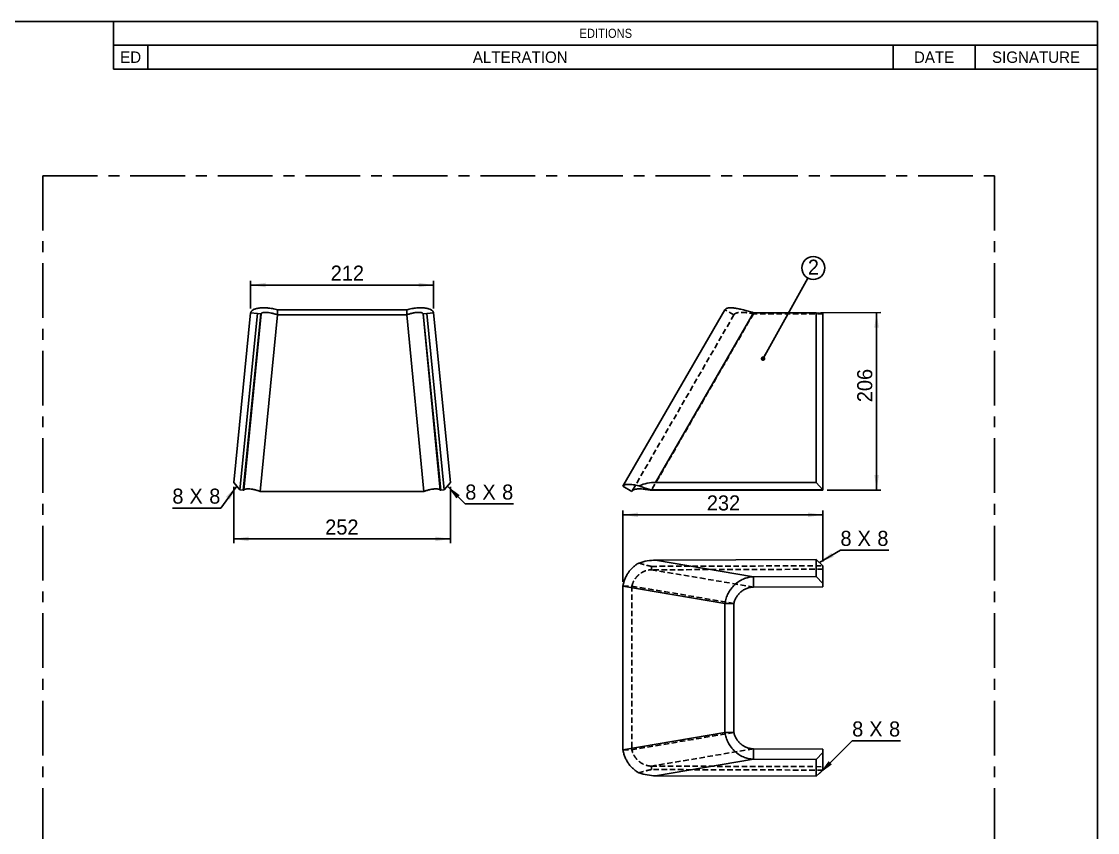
# Model space of a CAD drawing. Header units: millimetres. Extents: x 8 to 4195, y 25 to 2945.
# Drawn here: x 2931 to 4180, y 2003 to 2945 of the extents above; entities that cross this region are included whole.
import ezdxf

# ---------------------------------------------------------------- set-up
doc = ezdxf.new("R2010")
doc.units = ezdxf.units.MM
doc.header["$LTSCALE"] = 5
doc.header["$PDSIZE"] = -1
doc.linetypes.add('CENTERX2', pattern=[20.32, 12.7, -2.54, 2.54, -2.54])
doc.linetypes.add('HIDDEN', pattern=[1.905, 1.27, -0.635])
doc.layers.add('AM_0', color=7, linetype='Continuous', lineweight=25)
for name, color, linetype in [('AM_3', 6, 'HIDDEN'), ('AM_5', 3, 'Continuous'), ('AM_6', 2, 'Continuous'), ('AM_7', 4, 'CENTERX2')]:
    doc.layers.add(name, color=color, linetype=linetype)
doc.styles.add('SLDTEXTSTYLE0', font='ARIAL.TTF', dxfattribs={"width": 0.948})
doc.styles.add('SLDTEXTSTYLE5', font='GOTHIC.TTF', dxfattribs={"width": 0.913})
doc.styles.get("Standard").update_dxf_attribs({"font": 'ARIAL.TTF'})
doc.dimstyles.new('SLDDIMSTYLE3', dxfattribs={"dimtxt": 0.18, "dimasz": 5.384615, "dimexe": 0, "dimexo": 0.0625, "dimgap": 0, "dimtad": 0, "dimtih": 1, "dimtoh": 1, "dimdec": 0, "dimrnd": 1e-09, "dimzin": 0, "dimdsep": 46, "dimtxsty": 'STANDARD', "dimblk1": 'DOT', "dimblk2": 'DOT', "dimsah": 1, "dimcen": 0.09, "dimadec": 0, "dimazin": 0, "dimtfac": 5.384615, "dimtdec": 0, "dimtofl": 0, "dimtmove": 0, "dimatfit": 3, "dimldrblk": 'DOT', "dimfxl": 1, "dimfrac": 2, "dimtolj": 1, "dimtzin": 0, "dimarcsym": 0})
doc.dimstyles.new('SLDDIMSTYLE6', dxfattribs={"dimtxt": 17.5, "dimasz": 17.5, "dimexe": 0, "dimexo": 0.0625, "dimgap": 4.375, "dimtad": 1, "dimdec": 0, "dimrnd": 1e-09, "dimzin": 12, "dimdsep": 46, "dimtxsty": 'SLDTEXTSTYLE0', "dimsah": 1, "dimcen": 0.09, "dimadec": 0, "dimazin": 3, "dimtfac": 1, "dimtdec": 0, "dimtofl": 0, "dimtmove": 0, "dimatfit": 3, "dimfxl": 1, "dimfrac": 2, "dimtolj": 1, "dimtzin": 12, "dimarcsym": 0})

# ---------------------------------------------------------------- blocks, each defined once
blk = doc.blocks.new('SW_TABLEANNOTATION_0')
at = {"layer": 'AM_0', "color": 0}
for p, q in [((0, 0), (0, -27.3)), ((0, 0), (40, 0)), ((40, 0), (905, 0)), ((905, 0), (1000, 0)), ((1000, 0), (1142, 0)), ((1142, 0), (1142, -27.3)), ((0, -27.3), (0, -55.3)), ((0, -27.3), (40, -27.3)), ((40, -27.3), (40, -55.3)), ((40, -27.3), (905, -27.3)), ((905, -27.3), (905, -55.3)), ((905, -27.3), (1000, -27.3)), ((1000, -27.3), (1000, -55.3)), ((1000, -27.3), (1142, -27.3)), ((1142, -27.3), (1142, -55.3)), ((0, -55.3), (40, -55.3)), ((40, -55.3), (905, -55.3)), ((905, -55.3), (1000, -55.3)), ((1000, -55.3), (1142, -55.3))]:
    blk.add_line(p, q, dxfattribs=at)
at = {"layer": 'AM_0', "color": 0, "attachment_point": 1}
for s, insert, char_height, style in [('EDITIONS', (540.9, -8.4), 10.58, 'SLDTEXTSTYLE5'), ('ED', (7.8, -34.8), 13.23, 'SLDTEXTSTYLE0'), ('ALTERATION', (417.1, -34.8), 13.23, 'SLDTEXTSTYLE0'), ('DATE', (929, -34.8), 13.23, 'SLDTEXTSTYLE0'), ('SIGNATURE', (1019.6, -34.8), 13.23, 'SLDTEXTSTYLE0')]:
    blk.add_mtext(s, dxfattribs=dict(at, insert=insert, char_height=char_height, style=style))
blk = doc.blocks.new('_D_21')
at = {"layer": 'AM_5'}
for p, q in [((3858.4, 2606.8), (3928.6, 2606.9)), ((3923.7, 2400.7), (3923.6, 2606.9)), ((3866.4, 2400.7), (3928.7, 2400.7))]:
    blk.add_line(p, q, dxfattribs=at)
for points in [[(3923.6, 2606.9), (3920.9, 2589.4), (3926.3, 2589.4)], [(3923.7, 2400.7), (3926.3, 2418.2), (3921, 2418.2)]]:
    blk.add_solid(points, dxfattribs=at)
at = {"layer": 'AM_5', "insert": (3901.1, 2502.9), "char_height": 17.5, "attachment_point": 1, "rotation": 90.0186, "style": 'SLDTEXTSTYLE0'}
blk.add_mtext('206', dxfattribs=at)
blk = doc.blocks.new('SW_NOTE_0_11')
at = {"layer": 'AM_6', "color": 0}
blk.add_circle((6.5, 11.7), 13.3, dxfattribs=at)
at = {"layer": 'AM_6', "color": 0, "insert": (6.6, 21.3), "char_height": 17.5, "attachment_point": 2, "style": 'SLDTEXTSTYLE0'}
blk.add_mtext('2', dxfattribs=at)
blk = doc.blocks.new('_Dot')
at = {"color": 0, "linetype": 'ByBlock', "lineweight": -2}
blk.add_line((-0.5, 0), (-1, 0), dxfattribs=at)
at = {"color": 0, "linetype": 'ByBlock', "const_width": 0.5}
blk.add_lwpolyline([(-0.25, 0, 1), (0.25, 0, 1)], format="xyb", close=True, dxfattribs=at)
blk = doc.blocks.new('_D_22')
at = {"layer": 'AM_5'}
for p, q in [((3629.2, 2294.3), (3629.2, 2377.1)), ((3861.4, 2317.9), (3861.4, 2377.1)), ((3861.4, 2372.1), (3629.2, 2372.1))]:
    blk.add_line(p, q, dxfattribs=at)
for points in [[(3629.2, 2372.1), (3646.7, 2369.5), (3646.7, 2374.8)], [(3861.4, 2372.1), (3843.9, 2374.8), (3843.9, 2369.5)]]:
    blk.add_solid(points, dxfattribs=at)
at = {"layer": 'AM_5', "insert": (3726.6, 2394.7), "char_height": 17.5, "attachment_point": 1, "style": 'SLDTEXTSTYLE0'}
blk.add_mtext('232', dxfattribs=at)
blk = doc.blocks.new('SW_CHAMFER_DIMENSION_1')
at = {"layer": 'AM_5', "color": 0}
for p, q in [((-37.9, -37.9), (0, 0)), ((0, 0), (56.1, 0))]:
    blk.add_line(p, q, dxfattribs=at)
blk.add_solid([(-37.9, -37.9), (-23.6, -27.4), (-27.4, -23.6)], dxfattribs=at)
at = {"layer": 'AM_5', "color": 0, "char_height": 17.5, "attachment_point": 1, "style": 'SLDTEXTSTYLE0'}
for s, insert in [('8', (0, 22.6)), (' X ', (13.4, 22.6)), ('8', (42.8, 22.6))]:
    blk.add_mtext(s, dxfattribs=dict(at, insert=insert))
blk = doc.blocks.new('SW_CHAMFER_DIMENSION_2')
at = {"layer": 'AM_5', "color": 0}
for p, q in [((-24.3, -14), (0, 0)), ((0, 0), (56.1, 0))]:
    blk.add_line(p, q, dxfattribs=at)
blk.add_solid([(-24.3, -14), (-7.8, -7.6), (-10.5, -2.9)], dxfattribs=at)
at = {"layer": 'AM_5', "color": 0, "char_height": 17.5, "attachment_point": 1, "style": 'SLDTEXTSTYLE0'}
for s, insert in [('8', (0, 22.6)), (' X ', (13.4, 22.6)), ('8', (42.8, 22.6))]:
    blk.add_mtext(s, dxfattribs=dict(at, insert=insert))
blk = doc.blocks.new('_D_23')
at = {"layer": 'AM_5'}
for p, q in [((3177.5, 2404.8), (3177.5, 2339.1)), ((3429.1, 2404.8), (3429.1, 2339.1)), ((3177.5, 2344.1), (3429.1, 2344.1))]:
    blk.add_line(p, q, dxfattribs=at)
for points in [[(3177.5, 2344.1), (3195, 2341.5), (3195, 2346.8)], [(3429.1, 2344.1), (3411.6, 2346.8), (3411.6, 2341.5)]]:
    blk.add_solid(points, dxfattribs=at)
at = {"layer": 'AM_5', "insert": (3283.7, 2366.7), "char_height": 17.5, "attachment_point": 1, "rotation": 0, "style": 'SLDTEXTSTYLE0'}
blk.add_mtext('252', dxfattribs=at)
blk = doc.blocks.new('_D_24')
at = {"layer": 'AM_5'}
for p, q in [((3197.1, 2611.8), (3197.1, 2643.9)), ((3197.1, 2638.9), (3409.5, 2638.9)), ((3409.5, 2611.8), (3409.5, 2643.9))]:
    blk.add_line(p, q, dxfattribs=at)
for points in [[(3197.1, 2638.9), (3214.6, 2636.3), (3214.6, 2641.6)], [(3409.5, 2638.9), (3392, 2641.6), (3392, 2636.3)]]:
    blk.add_solid(points, dxfattribs=at)
at = {"layer": 'AM_5', "insert": (3290.1, 2661.5), "char_height": 17.5, "attachment_point": 1, "rotation": 0, "style": 'SLDTEXTSTYLE0'}
blk.add_mtext('212', dxfattribs=at)
blk = doc.blocks.new('SW_CHAMFER_DIMENSION_3')
at = {"layer": 'AM_5', "color": 0}
for p, q in [((74.8, 25.5), (56.1, 0)), ((56.1, 0), (0, 0))]:
    blk.add_line(p, q, dxfattribs=at)
blk.add_solid([(74.8, 25.5), (62.3, 12.9), (66.6, 9.8)], dxfattribs=at)
at = {"layer": 'AM_5', "color": 0, "char_height": 17.5, "attachment_point": 1, "style": 'SLDTEXTSTYLE0'}
for s, insert in [('8', (0, 22.6)), (' X ', (13.4, 22.6)), ('8', (42.8, 22.6))]:
    blk.add_mtext(s, dxfattribs=dict(at, insert=insert))
blk = doc.blocks.new('SW_CHAMFER_DIMENSION_4')
at = {"layer": 'AM_5', "color": 0}
for p, q in [((-20.8, 20.8), (0, 0)), ((0, 0), (56.1, 0))]:
    blk.add_line(p, q, dxfattribs=at)
blk.add_solid([(-20.8, 20.8), (-10.3, 6.5), (-6.5, 10.3)], dxfattribs=at)
at = {"layer": 'AM_5', "color": 0, "char_height": 17.5, "attachment_point": 1, "style": 'SLDTEXTSTYLE0'}
for s, insert in [('8', (0, 22.6)), (' X ', (13.4, 22.6)), ('8', (42.8, 22.6))]:
    blk.add_mtext(s, dxfattribs=dict(at, insert=insert))

msp = doc.modelspace()

# ---------------------------------------------------------------- linework, layer by layer
at = {"color": 7, "linetype": 'Continuous', "lineweight": 0}
msp.add_point((3177.548102, 2409.847456), dxfattribs=at)
at = {"layer": 'AM_0'}
for p, q in [((26.341747, 2944.912506), (4179.964976, 2944.912506)), ((4179.964976, 24.912506), (4179.964976, 2944.912506)), ((3228.305819, 2604.245901), (3228.305819, 2610.245901)), ((3378.305819, 2610.245901), (3228.305819, 2610.245901)), ((3378.305819, 2604.245901), (3378.305819, 2610.245901)), ((3747.576296, 2610.245901), (3629.219491, 2405.245901)), ((3177.548102, 2409.847456), (3197.143372, 2606.848235)), ((3205.07788, 2606.059006), (3184.690773, 2401.097511)), ((3188.671109, 2400.701595), (3209.058216, 2605.66309)), ((3209.322316, 2605.63682), (3189.322316, 2400.63682)), ((3197.143372, 2606.848235), (3205.07788, 2606.059006)), ((3205.07788, 2606.059006), (3209.058216, 2605.66309)), ((3228.305819, 2604.245901), (3208.305819, 2399.245901)), ((3209.058216, 2605.66309), (3209.322316, 2605.63682)), ((3378.305819, 2604.245901), (3228.305819, 2604.245901)), ((3398.305819, 2399.245901), (3378.305819, 2604.245901)), ((3397.289321, 2605.63682), (3397.553437, 2605.663091)), ((3417.289321, 2400.63682), (3397.289321, 2605.63682)), ((3401.533773, 2606.059007), (3397.553437, 2605.663091)), ((3397.553437, 2605.663091), (3417.940543, 2400.701596)), ((3401.533773, 2606.059007), (3409.46828, 2606.848237)), ((3421.92088, 2401.097512), (3401.533773, 2606.059007)), ((3409.46828, 2606.848237), (3429.063551, 2409.847457)), ((3666.85775, 2409.78678), (3780.61757, 2606.824569)), ((3853.365458, 2606.848235), (3780.61757, 2606.824569)), ((3853.365458, 2606.848235), (3853.37014, 2606.848237)), ((3853.365458, 2409.847456), (3853.365458, 2606.848235)), ((3853.365458, 2606.848235), (3861.391709, 2606.059006)), ((3861.396391, 2606.059007), (3853.37014, 2606.848237)), ((3861.391709, 2606.059006), (3861.391709, 2401.097511)), ((3861.391709, 2606.059006), (3861.404856, 2605.66309)), ((3861.396391, 2606.059007), (3861.409538, 2605.663091)), ((3861.404856, 2605.66309), (3861.409538, 2605.663091)), ((3861.404856, 2400.701595), (3861.404856, 2605.66309)), ((3861.409538, 2605.663091), (3861.409538, 2400.701596)), ((3184.690773, 2401.097511), (3177.548102, 2409.847456)), ((3184.690773, 2401.097511), (3188.671109, 2400.701595)), ((3189.322316, 2400.63682), (3188.671109, 2400.701595)), ((3398.305819, 2399.245901), (3208.305819, 2399.245901)), ((3417.940543, 2400.701596), (3417.289321, 2400.63682)), ((3421.92088, 2401.097512), (3417.940543, 2400.701596)), ((3429.063551, 2409.847457), (3421.92088, 2401.097512)), ((3629.219491, 2405.245901), (3639.611796, 2399.245901)), ((3861.391709, 2401.097511), (3662.28706, 2401.032736)), ((3662.300207, 2400.63682), (3662.28706, 2401.032736)), ((3662.300207, 2400.63682), (3861.404856, 2400.701595)), ((3666.85775, 2409.78678), (3853.365458, 2409.847456)), ((3861.391709, 2401.097511), (3853.365458, 2409.847456)), ((3861.391709, 2401.097511), (3861.404856, 2400.701595)), ((3861.409538, 2400.701596), (3861.404856, 2400.701595)), ((3853.37014, 2320.085544), (3666.85775, 2319.475522)), ((3780.61757, 2300.252324), (3666.85775, 2319.475522)), ((3853.37014, 2300.490274), (3853.37014, 2320.085544)), ((3853.37014, 2320.085544), (3861.396391, 2312.942873)), ((3861.396391, 2312.942873), (3861.396391, 2292.555766)), ((3861.396391, 2312.942873), (3861.409538, 2308.962537)), ((3780.61757, 2300.252324), (3853.37014, 2300.490274)), ((3780.657012, 2288.311314), (3780.61757, 2300.252324)), ((3861.396391, 2292.555766), (3853.37014, 2300.490274)), ((3861.409538, 2288.57543), (3861.409538, 2308.962537)), ((3629.219491, 2289.327812), (3747.576296, 2269.327812)), ((3629.219491, 2289.327812), (3629.219491, 2099.327812)), ((3780.657012, 2288.311314), (3861.409538, 2288.57543)), ((3861.396391, 2292.555766), (3861.409538, 2288.57543)), ((3757.968601, 2269.327812), (3747.576296, 2269.327812)), ((3747.576296, 2269.327812), (3747.576296, 2119.327812)), ((3757.968601, 2269.327812), (3757.968601, 2119.327812)), ((3747.576296, 2119.327812), (3629.219491, 2099.327812)), ((3757.968601, 2119.327812), (3747.576296, 2119.327812)), ((3780.657012, 2100.34431), (3780.61757, 2088.4033)), ((3861.404856, 2100.080209), (3780.657012, 2100.34431)), ((3861.391709, 2096.099873), (3861.404856, 2100.080209)), ((3861.404856, 2079.693103), (3861.404856, 2100.080209)), ((3666.85775, 2069.180102), (3780.61757, 2088.4033)), ((3853.365458, 2088.165366), (3780.61757, 2088.4033)), ((3853.365458, 2088.165366), (3861.391709, 2096.099873)), ((3853.365458, 2068.570095), (3853.365458, 2088.165366)), ((3861.391709, 2096.099873), (3861.391709, 2075.712766)), ((3861.391709, 2075.712766), (3853.365458, 2068.570095)), ((3861.391709, 2075.712766), (3861.404856, 2079.693103)), ((3666.85775, 2069.180102), (3853.365458, 2068.570095))]:
    msp.add_line(p, q, dxfattribs=at)
for centre, major_axis, ratio, start_param, end_param in [((3648.574988, 2374.770606), (37.962033, 26.505658), 0.6027582235, 0.7124989904, 1.1929730231), ((3648.574988, 2290.740036), (39.8913, 18.853434), 0.5436320443, 0.8593616882, 1.339835721), ((3648.574988, 2097.915588), (39.8913, -18.853434), 0.5436320443, 4.9433495862, 5.4238236189)]:
    msp.add_ellipse(centre, major_axis=major_axis, ratio=ratio, start_param=start_param, end_param=end_param, dxfattribs=at)
for points, knots in [([(3228.305819, 2610.245901), (3226.309131, 2610.790441), (3224.343941, 2611.229512), (3221.444942, 2611.746231), (3220.48679, 2611.894658), (3219.062496, 2612.082246), (3218.58989, 2612.138924), (3217.64915, 2612.240574), (3217.181369, 2612.285472), (3214.878265, 2612.478914), (3213.129848, 2612.53742), (3210.648199, 2612.494501), (3209.844625, 2612.458273), (3208.676082, 2612.371531), (3208.291797, 2612.337096), (3207.542621, 2612.258161), (3207.177243, 2612.213657), (3205.39574, 2611.966936), (3204.114672, 2611.692788), (3202.410651, 2611.177841), (3201.878267, 2610.988434), (3200.89317, 2610.577007), (3200.446314, 2610.357563), (3199.23895, 2609.662048), (3198.610569, 2609.149119), (3197.937875, 2608.316107), (3197.758619, 2608.026705), (3197.497668, 2607.435234), (3197.415268, 2607.132797), (3197.381307, 2606.824569)], [0, 0, 0, 0, 0.125, 0.125, 0.1875, 0.1875, 0.21875, 0.21875, 0.25, 0.25, 0.375, 0.375, 0.4375, 0.4375, 0.46875, 0.46875, 0.5, 0.5, 0.625, 0.625, 0.6875, 0.6875, 0.75, 0.75, 0.875, 0.875, 0.9375, 0.9375, 1, 1, 1, 1]), ([(3409.23033, 2606.824569), (3409.162408, 2607.441026), (3408.902645, 2608.028517), (3408.238537, 2608.857064), (3407.971122, 2609.124417), (3407.499945, 2609.510547), (3407.331192, 2609.636769), (3406.969901, 2609.883912), (3406.777415, 2610.004724), (3405.765765, 2610.588657), (3404.792924, 2610.997001), (3403.096476, 2611.512562), (3402.491212, 2611.66816), (3401.522378, 2611.875114), (3401.188382, 2611.93982), (3400.505947, 2612.05893), (3400.157188, 2612.113437), (3398.376483, 2612.360638), (3396.834751, 2612.477882), (3394.350439, 2612.523143), (3393.491982, 2612.516274), (3391.722491, 2612.455544), (3390.822327, 2612.402125), (3388.077881, 2612.172412), (3386.19001, 2611.927206), (3383.273245, 2611.409427), (3382.283241, 2611.210809), (3380.299428, 2610.765222), (3379.304163, 2610.518171), (3378.305819, 2610.245901)], [0, 0, 0, 0, 0.125, 0.125, 0.1875, 0.1875, 0.21875, 0.21875, 0.25, 0.25, 0.375, 0.375, 0.4375, 0.4375, 0.46875, 0.46875, 0.5, 0.5, 0.625, 0.625, 0.6875, 0.6875, 0.75, 0.75, 0.875, 0.875, 0.9375, 0.9375, 1, 1, 1, 1]), ([(3747.576296, 2610.245901), (3747.890686, 2610.790441), (3748.368047, 2611.229512), (3749.323718, 2611.746231), (3749.682471, 2611.894658), (3750.2826, 2612.082246), (3750.492993, 2612.138924), (3750.934967, 2612.240574), (3751.166461, 2612.285472), (3752.364987, 2612.478914), (3753.463173, 2612.53742), (3755.319083, 2612.494501), (3755.972707, 2612.458273), (3757.007598, 2612.371531), (3757.362577, 2612.337096), (3758.084563, 2612.258161), (3758.451923, 2612.213657), (3760.320205, 2611.966936), (3761.914825, 2611.692788), (3764.459811, 2611.177841), (3765.335387, 2610.988434), (3767.133754, 2610.577007), (3768.045516, 2610.357563), (3770.818222, 2609.662048), (3772.716288, 2609.149119), (3775.642295, 2608.316107), (3776.63437, 2608.026705), (3778.621431, 2607.435234), (3779.617884, 2607.132797), (3780.61757, 2606.824569)], [0, 0, 0, 0, 0.125, 0.125, 0.1875, 0.1875, 0.21875, 0.21875, 0.25, 0.25, 0.375, 0.375, 0.4375, 0.4375, 0.46875, 0.46875, 0.5, 0.5, 0.625, 0.625, 0.6875, 0.6875, 0.75, 0.75, 0.875, 0.875, 0.9375, 0.9375, 1, 1, 1, 1]), ([(3228.305819, 2604.245901), (3227.072092, 2604.734702), (3225.85716, 2605.155457), (3224.066467, 2605.69781), (3223.474881, 2605.863702), (3222.303279, 2606.166872), (3221.720692, 2606.304684), (3220.011375, 2606.671935), (3218.931594, 2606.854289), (3217.403024, 2607.046815), (3216.908771, 2607.097405), (3215.952106, 2607.17261), (3215.487773, 2607.197205), (3214.168995, 2607.232728), (3213.382216, 2607.206654), (3212.341108, 2607.104912), (3212.01738, 2607.060497), (3211.41824, 2606.951981), (3211.143117, 2606.887747), (3210.407698, 2606.672006), (3210.030206, 2606.496701), (3209.633458, 2606.197953), (3209.529614, 2606.09237), (3209.380782, 2605.870766), (3209.336308, 2605.755311), (3209.322316, 2605.63682)], [0, 0, 0, 0, 0.125, 0.125, 0.1875, 0.1875, 0.25, 0.25, 0.375, 0.375, 0.4375, 0.4375, 0.5, 0.5, 0.625, 0.625, 0.6875, 0.6875, 0.75, 0.75, 0.875, 0.875, 0.9375, 0.9375, 1, 1, 1, 1]), ([(3397.289321, 2605.63682), (3397.261338, 2605.873802), (3397.113065, 2606.09511), (3396.719217, 2606.393571), (3396.559188, 2606.48745), (3396.181144, 2606.661953), (3395.961974, 2606.742896), (3395.223252, 2606.959882), (3394.628258, 2607.06934), (3393.589662, 2607.171748), (3393.218969, 2607.195534), (3392.428182, 2607.220177), (3392.005928, 2607.220911), (3390.68743, 2607.185556), (3389.736332, 2607.112721), (3388.207739, 2606.921026), (3387.68112, 2606.843313), (3386.593569, 2606.657836), (3386.032322, 2606.549841), (3384.3319, 2606.18471), (3383.165256, 2605.884995), (3381.37086, 2605.342446), (3380.765281, 2605.146015), (3379.539596, 2604.71942), (3378.922682, 2604.490301), (3378.305819, 2604.245901)], [0, 0, 0, 0, 0.125, 0.125, 0.1875, 0.1875, 0.25, 0.25, 0.375, 0.375, 0.4375, 0.4375, 0.5, 0.5, 0.625, 0.625, 0.6875, 0.6875, 0.75, 0.75, 0.875, 0.875, 0.9375, 0.9375, 1, 1, 1, 1]), ([(3189.322316, 2400.63682), (3189.3503, 2400.873802), (3189.498573, 2401.09511), (3189.892421, 2401.393571), (3190.052449, 2401.48745), (3190.430494, 2401.661953), (3190.649663, 2401.742896), (3191.388385, 2401.959882), (3191.983379, 2402.06934), (3193.021975, 2402.171748), (3193.392668, 2402.195534), (3194.183455, 2402.220177), (3194.605709, 2402.220911), (3195.924207, 2402.185556), (3196.875305, 2402.112721), (3198.403898, 2401.921026), (3198.930518, 2401.843313), (3200.018068, 2401.657836), (3200.579316, 2401.549841), (3202.279737, 2401.18471), (3203.446382, 2400.884995), (3205.240777, 2400.342446), (3205.846356, 2400.146015), (3207.072042, 2399.71942), (3207.688955, 2399.490301), (3208.305819, 2399.245901)], [0, 0, 0, 0, 0.125, 0.125, 0.1875, 0.1875, 0.25, 0.25, 0.375, 0.375, 0.4375, 0.4375, 0.5, 0.5, 0.625, 0.625, 0.6875, 0.6875, 0.75, 0.75, 0.875, 0.875, 0.9375, 0.9375, 1, 1, 1, 1]), ([(3398.305819, 2399.245901), (3399.539546, 2399.734702), (3400.754477, 2400.155457), (3402.545171, 2400.69781), (3403.136757, 2400.863702), (3404.308359, 2401.166872), (3404.890946, 2401.304684), (3406.600263, 2401.671935), (3407.680043, 2401.854289), (3409.208613, 2402.046815), (3409.702867, 2402.097405), (3410.659531, 2402.17261), (3411.123864, 2402.197205), (3412.442643, 2402.232728), (3413.229421, 2402.206654), (3414.270529, 2402.104912), (3414.594258, 2402.060497), (3415.193397, 2401.951981), (3415.46852, 2401.887747), (3416.20394, 2401.672006), (3416.581431, 2401.496701), (3416.97818, 2401.197953), (3417.082023, 2401.09237), (3417.230855, 2400.870766), (3417.275329, 2400.755311), (3417.289321, 2400.63682)], [0, 0, 0, 0, 0.125, 0.125, 0.1875, 0.1875, 0.25, 0.25, 0.375, 0.375, 0.4375, 0.4375, 0.5, 0.5, 0.625, 0.625, 0.6875, 0.6875, 0.75, 0.75, 0.875, 0.875, 0.9375, 0.9375, 1, 1, 1, 1]), ([(3647.729435, 2405.816556), (3646.518687, 2406.091927), (3645.346524, 2406.338625), (3643.645483, 2406.661692), (3643.08803, 2406.761529), (3641.992476, 2406.944537), (3641.455448, 2407.027469), (3639.895759, 2407.24695), (3638.916663, 2407.355591), (3637.075437, 2407.494688), (3636.213317, 2407.525172), (3635.008708, 2407.507308), (3634.620756, 2407.490589), (3633.883977, 2407.435465), (3633.534457, 2407.397135), (3632.540952, 2407.249712), (3631.9518, 2407.10829), (3630.916882, 2406.735425), (3630.47074, 2406.503736), (3629.727139, 2405.943204), (3629.434364, 2405.618072), (3629.219491, 2405.245901)], [0, 0, 0, 0, 0.125, 0.125, 0.1875, 0.1875, 0.25, 0.25, 0.375, 0.375, 0.5, 0.5, 0.5625, 0.5625, 0.625, 0.625, 0.75, 0.75, 0.875, 0.875, 1, 1, 1, 1]), ([(3662.300207, 2400.63682), (3660.964652, 2400.873802), (3659.649804, 2401.09511), (3657.705332, 2401.393571), (3657.061838, 2401.48745), (3655.783957, 2401.661953), (3655.146746, 2401.742896), (3653.269908, 2401.959882), (3652.074498, 2402.06934), (3650.360138, 2402.171748), (3649.801888, 2402.195534), (3648.711877, 2402.220177), (3648.177847, 2402.220911), (3646.643888, 2402.185556), (3645.704897, 2402.112721), (3644.4161, 2401.921026), (3644.006564, 2401.843313), (3643.228029, 2401.657836), (3642.859245, 2401.549841), (3641.835165, 2401.18471), (3641.253238, 2400.884995), (3640.525664, 2400.342446), (3640.307494, 2400.146015), (3639.920554, 2399.71942), (3639.7529, 2399.490301), (3639.611796, 2399.245901)], [0, 0, 0, 0, 0.125, 0.125, 0.1875, 0.1875, 0.25, 0.25, 0.375, 0.375, 0.4375, 0.4375, 0.5, 0.5, 0.625, 0.625, 0.6875, 0.6875, 0.75, 0.75, 0.875, 0.875, 0.9375, 0.9375, 1, 1, 1, 1]), ([(3662.28706, 2401.032736), (3661.033972, 2401.354198), (3659.787242, 2401.688916), (3657.313189, 2402.398818), (3656.085835, 2402.774031), (3652.437165, 2403.968735), (3650.060436, 2404.855566), (3647.729435, 2405.816556)], [0, 0, 0, 0, 0.25, 0.25, 0.5, 0.5, 1, 1, 1, 1]), ([(3629.219491, 2289.327812), (3629.434553, 2290.693667), (3629.726222, 2292.044716), (3630.459023, 2294.716874), (3630.900169, 2296.037983), (3631.676602, 2297.995869), (3631.954586, 2298.644523), (3632.550034, 2299.933515), (3632.867651, 2300.573739), (3633.866521, 2302.454148), (3634.59777, 2303.663652), (3636.189806, 2305.995153), (3637.050589, 2307.117154), (3638.442734, 2308.731895), (3638.925497, 2309.260556), (3639.914981, 2310.283033), (3640.421624, 2310.777058), (3641.976816, 2312.208379), (3643.06049, 2313.095119), (3645.322549, 2314.733564), (3646.501142, 2315.485412), (3647.729435, 2316.166181)], [0, 0, 0, 0, 0.125, 0.125, 0.25, 0.25, 0.3125, 0.3125, 0.375, 0.375, 0.5, 0.5, 0.625, 0.625, 0.6875, 0.6875, 0.75, 0.75, 0.875, 0.875, 1, 1, 1, 1]), ([(3780.61757, 2300.252324), (3778.618197, 2300.184402), (3776.650964, 2299.924639), (3773.742877, 2299.26053), (3772.780691, 2298.993116), (3771.347913, 2298.521938), (3770.872073, 2298.353185), (3769.923887, 2297.991894), (3769.451894, 2297.799409), (3767.125145, 2296.787758), (3765.34941, 2295.814917), (3762.807544, 2294.118469), (3761.980675, 2293.513206), (3760.771316, 2292.544371), (3760.372405, 2292.210375), (3759.592113, 2291.527941), (3759.210235, 2291.179181), (3757.341256, 2289.398476), (3755.974354, 2287.856744), (3754.111036, 2285.372432), (3753.520319, 2284.513975), (3752.407204, 2282.744484), (3751.891455, 2281.84432), (3750.461555, 2279.099874), (3749.663786, 2277.212004), (3748.698216, 2274.295239), (3748.414415, 2273.305235), (3747.932459, 2271.321422), (3747.733491, 2270.326156), (3747.576296, 2269.327812)], [0, 0, 0, 0, 0.125, 0.125, 0.1875, 0.1875, 0.21875, 0.21875, 0.25, 0.25, 0.375, 0.375, 0.4375, 0.4375, 0.46875, 0.46875, 0.5, 0.5, 0.625, 0.625, 0.6875, 0.6875, 0.75, 0.75, 0.875, 0.875, 0.9375, 0.9375, 1, 1, 1, 1]), ([(3780.657012, 2288.311314), (3779.321457, 2288.283331), (3778.006609, 2288.135058), (3776.062137, 2287.74121), (3775.418643, 2287.581182), (3774.140762, 2287.203137), (3773.503551, 2286.983968), (3771.626713, 2286.245245), (3770.431303, 2285.650251), (3768.716943, 2284.611655), (3768.158693, 2284.240963), (3767.068682, 2283.450176), (3766.534652, 2283.027922), (3765.000693, 2281.709423), (3764.061702, 2280.758325), (3762.772905, 2279.229733), (3762.363369, 2278.703113), (3761.584834, 2277.615562), (3761.21605, 2277.054315), (3760.19197, 2275.353894), (3759.610043, 2274.187249), (3758.882469, 2272.392853), (3758.664299, 2271.787275), (3758.277359, 2270.561589), (3758.109705, 2269.944676), (3757.968601, 2269.327812)], [0, 0, 0, 0, 0.125, 0.125, 0.1875, 0.1875, 0.25, 0.25, 0.375, 0.375, 0.4375, 0.4375, 0.5, 0.5, 0.625, 0.625, 0.6875, 0.6875, 0.75, 0.75, 0.875, 0.875, 0.9375, 0.9375, 1, 1, 1, 1]), ([(3747.576296, 2119.327812), (3747.890686, 2117.331124), (3748.368047, 2115.365934), (3749.323718, 2112.466935), (3749.682471, 2111.508783), (3750.2826, 2110.084489), (3750.492993, 2109.611883), (3750.934967, 2108.671143), (3751.166461, 2108.203362), (3752.364987, 2105.900258), (3753.463173, 2104.151841), (3755.319083, 2101.670192), (3755.972707, 2100.866619), (3757.007598, 2099.698075), (3757.362577, 2099.31379), (3758.084563, 2098.564614), (3758.451923, 2098.199236), (3760.320205, 2096.417733), (3761.914825, 2095.136666), (3764.459811, 2093.432644), (3765.335387, 2092.900261), (3767.133754, 2091.915163), (3768.045516, 2091.468307), (3770.818222, 2090.260944), (3772.716288, 2089.632562), (3775.642295, 2088.959868), (3776.63437, 2088.780612), (3778.621431, 2088.519662), (3779.617884, 2088.437261), (3780.61757, 2088.4033)], [0, 0, 0, 0, 0.125, 0.125, 0.1875, 0.1875, 0.21875, 0.21875, 0.25, 0.25, 0.375, 0.375, 0.4375, 0.4375, 0.46875, 0.46875, 0.5, 0.5, 0.625, 0.625, 0.6875, 0.6875, 0.75, 0.75, 0.875, 0.875, 0.9375, 0.9375, 1, 1, 1, 1]), ([(3757.968601, 2119.327812), (3758.25081, 2118.094085), (3758.633818, 2116.879154), (3759.357996, 2115.08846), (3759.624478, 2114.496874), (3760.209102, 2113.325272), (3760.528829, 2112.742685), (3761.557749, 2111.033368), (3762.329646, 2109.953587), (3763.615962, 2108.425018), (3764.066268, 2107.930764), (3765.011368, 2106.974099), (3765.508637, 2106.509766), (3767.042352, 2105.190988), (3768.124893, 2104.404209), (3769.83956, 2103.363102), (3770.426344, 2103.039373), (3771.631557, 2102.440234), (3772.250302, 2102.165111), (3774.117413, 2101.429691), (3775.38875, 2101.052199), (3777.337318, 2100.655451), (3777.993807, 2100.551607), (3779.321494, 2100.402776), (3779.989235, 2100.358301), (3780.657012, 2100.34431)], [0, 0, 0, 0, 0.125, 0.125, 0.1875, 0.1875, 0.25, 0.25, 0.375, 0.375, 0.4375, 0.4375, 0.5, 0.5, 0.625, 0.625, 0.6875, 0.6875, 0.75, 0.75, 0.875, 0.875, 0.9375, 0.9375, 1, 1, 1, 1]), ([(3647.729435, 2072.489443), (3646.518687, 2073.160488), (3645.346524, 2073.905973), (3643.645483, 2075.136164), (3643.08803, 2075.564941), (3641.992476, 2076.460649), (3641.455448, 2076.926927), (3639.895759, 2078.362867), (3638.916663, 2079.37557), (3637.075437, 2081.508129), (3636.213317, 2082.627991), (3635.008708, 2084.389217), (3634.620756, 2084.992057), (3633.883977, 2086.21049), (3633.534457, 2086.826823), (3632.540952, 2088.696461), (3631.9518, 2089.97032), (3630.916882, 2092.571122), (3630.47074, 2093.899405), (3629.727139, 2096.604237), (3629.434364, 2097.963156), (3629.219491, 2099.327812)], [0, 0, 0, 0, 0.125, 0.125, 0.1875, 0.1875, 0.25, 0.25, 0.375, 0.375, 0.5, 0.5, 0.5625, 0.5625, 0.625, 0.625, 0.75, 0.75, 0.875, 0.875, 1, 1, 1, 1])]:
    msp.add_open_spline(points, degree=3, knots=knots, dxfattribs=at)
at = {"layer": 'AM_3'}
for p, q in [((3757.968601, 2604.245901), (3747.576296, 2610.245901)), ((3757.968601, 2604.245901), (3639.611796, 2399.245901)), ((3780.657012, 2605.63682), (3662.300207, 2400.63682)), ((3780.657012, 2605.63682), (3780.61757, 2606.824569)), ((3861.404856, 2605.66309), (3780.657012, 2605.63682)), ((3853.37014, 2606.848237), (3853.37014, 2409.847457)), ((3861.396391, 2401.097512), (3861.396391, 2606.059007)), ((3853.37014, 2409.847457), (3853.365458, 2409.847456)), ((3853.37014, 2409.847457), (3861.396391, 2401.097512)), ((3861.391709, 2401.097511), (3861.396391, 2401.097512)), ((3861.396391, 2401.097512), (3861.409538, 2400.701596)), ((3662.28706, 2312.291651), (3861.396391, 2312.942873)), ((3662.300207, 2308.311314), (3662.28706, 2312.291651)), ((3861.409538, 2308.962537), (3662.300207, 2308.311314)), ((3662.300207, 2308.311314), (3780.657012, 2288.311314)), ((3629.219491, 2289.327812), (3639.611796, 2289.327812)), ((3639.611796, 2289.327812), (3757.968601, 2269.327812)), ((3639.611796, 2289.327812), (3639.611796, 2099.327812)), ((3757.968601, 2119.327812), (3639.611796, 2099.327812)), ((3629.219491, 2099.327812), (3639.611796, 2099.327812)), ((3780.657012, 2100.34431), (3662.300207, 2080.34431)), ((3662.300207, 2080.34431), (3662.28706, 2076.363973)), ((3861.391709, 2075.712766), (3662.28706, 2076.363973)), ((3662.300207, 2080.34431), (3861.404856, 2079.693103))]:
    msp.add_line(p, q, dxfattribs=at)
for points, knots in [([(3757.968601, 2604.245901), (3758.25081, 2604.734702), (3758.633818, 2605.155457), (3759.357996, 2605.69781), (3759.624478, 2605.863702), (3760.209102, 2606.166872), (3760.528829, 2606.304684), (3761.557749, 2606.671935), (3762.329646, 2606.854289), (3763.615962, 2607.046815), (3764.066268, 2607.097405), (3765.011368, 2607.17261), (3765.508637, 2607.197205), (3767.042352, 2607.232728), (3768.124893, 2607.206654), (3769.83956, 2607.104912), (3770.426344, 2607.060497), (3771.631557, 2606.951981), (3772.250302, 2606.887747), (3774.117413, 2606.672006), (3775.38875, 2606.496701), (3777.337318, 2606.197953), (3777.993807, 2606.09237), (3779.321494, 2605.870766), (3779.989235, 2605.755311), (3780.657012, 2605.63682)], [0, 0, 0, 0, 0.125, 0.125, 0.1875, 0.1875, 0.25, 0.25, 0.375, 0.375, 0.4375, 0.4375, 0.5, 0.5, 0.625, 0.625, 0.6875, 0.6875, 0.75, 0.75, 0.875, 0.875, 0.9375, 0.9375, 1, 1, 1, 1]), ([(3647.729435, 2316.166181), (3648.895128, 2315.776061), (3650.072229, 2315.400739), (3652.452861, 2314.684374), (3653.657264, 2314.343248), (3656.087802, 2313.698769), (3657.314395, 2313.395332), (3659.787507, 2312.821541), (3661.034019, 2312.551175), (3662.28706, 2312.291651)], [0, 0, 0, 0, 0.25, 0.25, 0.5, 0.5, 0.75, 0.75, 1, 1, 1, 1]), ([(3639.611796, 2289.327812), (3639.894005, 2290.561539), (3640.277013, 2291.77647), (3641.001191, 2293.567164), (3641.267673, 2294.15875), (3641.852297, 2295.330352), (3642.172024, 2295.912939), (3643.200944, 2297.622256), (3643.972841, 2298.702037), (3645.259157, 2300.230606), (3645.709463, 2300.72486), (3646.654562, 2301.681525), (3647.151832, 2302.145858), (3648.685546, 2303.464636), (3649.768088, 2304.251415), (3651.482755, 2305.292522), (3652.069538, 2305.616251), (3653.274752, 2306.21539), (3653.893496, 2306.490513), (3655.760608, 2307.225933), (3657.031945, 2307.603425), (3658.980513, 2308.000173), (3659.637002, 2308.104017), (3660.964689, 2308.252848), (3661.632429, 2308.297323), (3662.300207, 2308.311314)], [0, 0, 0, 0, 0.125, 0.125, 0.1875, 0.1875, 0.25, 0.25, 0.375, 0.375, 0.4375, 0.4375, 0.5, 0.5, 0.625, 0.625, 0.6875, 0.6875, 0.75, 0.75, 0.875, 0.875, 0.9375, 0.9375, 1, 1, 1, 1]), ([(3662.300207, 2080.34431), (3660.964652, 2080.372293), (3659.649804, 2080.520566), (3657.705332, 2080.914414), (3657.061838, 2081.074442), (3655.783957, 2081.452487), (3655.146746, 2081.671656), (3653.269908, 2082.410379), (3652.074498, 2083.005373), (3650.360138, 2084.043969), (3649.801888, 2084.414661), (3648.711877, 2085.205448), (3648.177847, 2085.627702), (3646.643888, 2086.946201), (3645.704897, 2087.897299), (3644.4161, 2089.425891), (3644.006564, 2089.952511), (3643.228029, 2091.040062), (3642.859245, 2091.601309), (3641.835165, 2093.30173), (3641.253238, 2094.468375), (3640.525664, 2096.262771), (3640.307494, 2096.868349), (3639.920554, 2098.094035), (3639.7529, 2098.710948), (3639.611796, 2099.327812)], [0, 0, 0, 0, 0.125, 0.125, 0.1875, 0.1875, 0.25, 0.25, 0.375, 0.375, 0.4375, 0.4375, 0.5, 0.5, 0.625, 0.625, 0.6875, 0.6875, 0.75, 0.75, 0.875, 0.875, 0.9375, 0.9375, 1, 1, 1, 1]), ([(3662.28706, 2076.363973), (3661.033972, 2076.104439), (3659.787242, 2075.834029), (3657.313189, 2075.260005), (3656.085835, 2074.956368), (3652.437165, 2073.988787), (3650.060436, 2073.269555), (3647.729435, 2072.489443)], [0, 0, 0, 0, 0.25, 0.25, 0.5, 0.5, 1, 1, 1, 1])]:
    msp.add_open_spline(points, degree=3, knots=knots, dxfattribs=at)
at = {"layer": 'AM_7'}
for p, q in [((2955.90521, 2765.880559), (4060.30532, 2765.880559)), ((2955.90521, 2765.880559), (2955.90521, 1413.046886)), ((4060.30532, 2765.880559), (4060.30532, 1413.046886))]:
    msp.add_line(p, q, dxfattribs=at)

# ---------------------------------------------------------------- block references
at = {"layer": 'AM_0'}
msp.add_blockref('SW_TABLEANNOTATION_0', (3037.964976, 2944.912506), dxfattribs=at)
at = {"layer": 'AM_5'}
for name, p in [('SW_CHAMFER_DIMENSION_3', (3106.340405, 2379.987996)), ('SW_CHAMFER_DIMENSION_4', (3446.262639, 2384.702062)), ('SW_CHAMFER_DIMENSION_2', (3881.677515, 2330.936419)), ('SW_CHAMFER_DIMENSION_1', (3895.2799, 2109.64683))]:
    msp.add_blockref(name, p, dxfattribs=at)
at = {"layer": 'AM_6'}
msp.add_blockref('SW_NOTE_0_11', (3843.663999, 2647.082707), dxfattribs=at)

# ---------------------------------------------------------------- dimensions: what is measured, and where the dimension line sits
at = {"layer": 'AM_5'}
for base, p1, p2, angle, picture, middle in [((3409.46828, 2638.947541), (3197.143372, 2606.848235), (3409.46828, 2606.848237), 0.000000411, '_D_24', (3310.156542, 2638.94754)), ((3923.584495, 2606.87108), (3861.404856, 2400.701595), (3853.365458, 2606.848235), 270.0186399, '_D_21', (3923.611796, 2522.954924)), ((3429.063551, 2344.142312), (3177.548102, 2409.847456), (3429.063551, 2409.847457), 0.000000347, '_D_23', (3303.736535, 2344.142312))]:
    dim = msp.add_linear_dim(base=base, p1=p1, p2=p2, angle=angle, dimstyle='SLDDIMSTYLE6', dxfattribs=at)
    dim.commit()
    dim.dimension.update_dxf_attribs({"geometry": picture, "text_midpoint": middle, "dimtype": 160})
dim = msp.add_linear_dim(base=(3629.219491, 2372.147383), p1=(3861.396391, 2312.942873), p2=(3629.219491, 2289.327812), dimstyle='SLDDIMSTYLE6', dxfattribs=at)
dim.commit()
dim.dimension.update_dxf_attribs({"geometry": '_D_22', "text_midpoint": (3746.672591, 2372.147383), "dimtype": 160})

# ---------------------------------------------------------------- leaders
at = {"layer": 'AM_6'}
msp.add_leader([(3791.86145, 2553.521289), (3843.663999, 2647.082707)], dimstyle='SLDDIMSTYLE3', dxfattribs=at)

doc.saveas('drawing.dxf')
